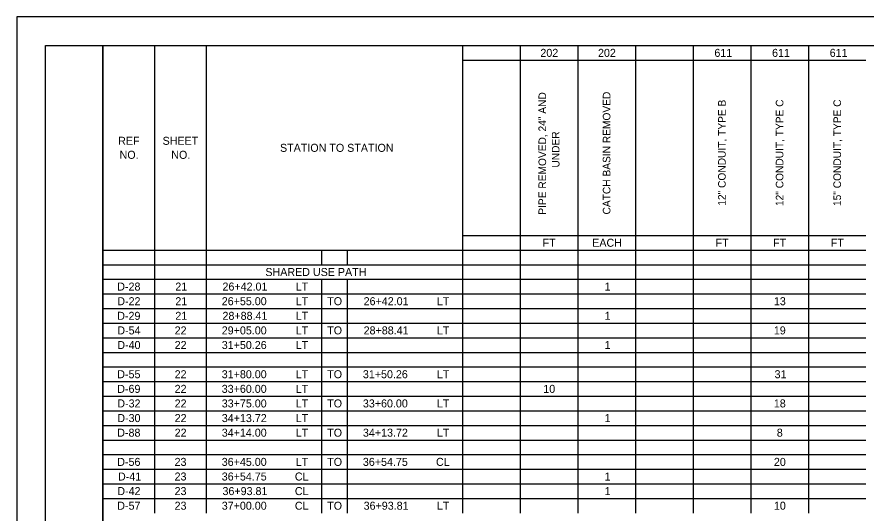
# Model space of a CAD drawing. Extents: x 0 to 34, y 0 to 22.
# Drawn here: x 0 to 14.85, y 13.32 to 22 of the extents above; entities that cross this region are included whole.
import ezdxf

# ---------------------------------------------------------------- set-up
doc = ezdxf.new("R2010")
doc.units = 0
for name, color, linetype in [('Default', 7, 'Continuous'), ('SH_Border', 7, 'Continuous'), ('SH_Cut_Line', 7, 'Continuous')]:
    doc.layers.add(name, color=color, linetype=linetype)

msp = doc.modelspace()

# ---------------------------------------------------------------- linework, layer by layer
at = {"layer": 'Default'}
for p, q in [((1.5, 21.5), (5.325, 21.5)), ((1.5, 21.5), (1.5, 21.244)), ((2.404, 21.5), (2.404, 21.244)), ((3.308, 21.5), (3.308, 21.244)), ((5.325, 21.5), (5.777, 21.5)), ((5.777, 21.5), (7.098, 21.5)), ((7.098, 21.5), (9.811, 21.5)), ((7.794, 21.5), (7.794, 21.244)), ((8.802, 21.5), (8.802, 21.244)), ((9.811, 21.5), (10.819, 21.5)), ((9.811, 21.5), (9.811, 21.244)), ((10.819, 21.5), (12.836, 21.5)), ((10.819, 21.5), (10.819, 21.244)), ((11.827, 21.5), (11.827, 21.244)), ((12.836, 21.5), (13.844, 21.5)), ((12.836, 21.5), (12.836, 21.244)), ((13.844, 21.5), (14.852, 21.5)), ((13.844, 21.5), (13.844, 21.244)), ((1.5, 21.244), (1.5, 20.989)), ((2.404, 21.244), (2.404, 20.989)), ((3.308, 21.244), (3.308, 20.989)), ((7.794, 21.244), (9.811, 21.244)), ((7.794, 21.244), (7.794, 20.989)), ((8.802, 21.244), (8.802, 20.989)), ((9.811, 21.244), (10.819, 21.244)), ((9.811, 21.244), (9.811, 20.989)), ((10.819, 21.244), (12.836, 21.244)), ((10.819, 21.244), (10.819, 20.989)), ((11.827, 21.244), (11.827, 20.989)), ((12.836, 21.244), (13.844, 21.244)), ((12.836, 21.244), (12.836, 20.989)), ((13.844, 21.244), (14.852, 21.244)), ((13.844, 21.244), (13.844, 20.989)), ((1.5, 20.989), (1.5, 20.733)), ((2.404, 20.989), (2.404, 20.733)), ((3.308, 20.989), (3.308, 20.733)), ((7.794, 20.989), (7.794, 20.733)), ((8.802, 20.989), (8.802, 20.733)), ((9.811, 20.989), (9.811, 20.733)), ((10.819, 20.989), (10.819, 20.733)), ((11.827, 20.989), (11.827, 20.733)), ((12.836, 20.989), (12.836, 20.733)), ((13.844, 20.989), (13.844, 20.733)), ((1.5, 20.733), (1.5, 20.477)), ((2.404, 20.733), (2.404, 20.477)), ((3.308, 20.733), (3.308, 20.477)), ((7.794, 20.733), (7.794, 20.477)), ((8.802, 20.733), (8.802, 20.477)), ((9.811, 20.733), (9.811, 20.477)), ((10.819, 20.733), (10.819, 20.477)), ((11.827, 20.733), (11.827, 20.477)), ((12.836, 20.733), (12.836, 20.477)), ((13.844, 20.733), (13.844, 20.477)), ((1.5, 20.477), (1.5, 20.222)), ((2.404, 20.477), (2.404, 20.222)), ((3.308, 20.477), (3.308, 20.222)), ((7.794, 20.477), (7.794, 20.222)), ((8.802, 20.477), (8.802, 20.222)), ((9.811, 20.477), (9.811, 20.222)), ((10.819, 20.477), (10.819, 20.222)), ((11.827, 20.477), (11.827, 20.222)), ((12.836, 20.477), (12.836, 20.222)), ((13.844, 20.477), (13.844, 20.222)), ((1.5, 20.222), (1.5, 19.966)), ((2.404, 20.222), (2.404, 19.966)), ((3.308, 20.222), (3.308, 19.966)), ((7.794, 20.222), (7.794, 19.966)), ((8.802, 20.222), (8.802, 19.966)), ((9.811, 20.222), (9.811, 19.966)), ((10.819, 20.222), (10.819, 19.966)), ((11.827, 20.222), (11.827, 19.966)), ((12.836, 20.222), (12.836, 19.966)), ((13.844, 20.222), (13.844, 19.966)), ((1.5, 19.966), (1.5, 19.71)), ((2.404, 19.966), (2.404, 19.71)), ((3.308, 19.966), (3.308, 19.71)), ((7.794, 19.966), (7.794, 19.71)), ((8.802, 19.966), (8.802, 19.71)), ((9.811, 19.966), (9.811, 19.71)), ((10.819, 19.966), (10.819, 19.71)), ((11.827, 19.966), (11.827, 19.71)), ((12.836, 19.966), (12.836, 19.71)), ((13.844, 19.966), (13.844, 19.71)), ((1.5, 19.71), (1.5, 19.199)), ((2.404, 19.71), (2.404, 19.199)), ((3.308, 19.71), (3.308, 19.199)), ((7.794, 19.71), (7.794, 19.199)), ((8.802, 19.71), (8.802, 19.199)), ((9.811, 19.71), (9.811, 19.199)), ((10.819, 19.71), (10.819, 19.199)), ((11.827, 19.71), (11.827, 19.199)), ((12.836, 19.71), (12.836, 19.199)), ((13.844, 19.71), (13.844, 19.199)), ((1.5, 19.199), (1.5, 18.432)), ((2.404, 19.199), (2.404, 18.432)), ((3.308, 19.199), (3.308, 18.432)), ((7.794, 19.199), (7.794, 18.432)), ((8.802, 19.199), (8.802, 18.432)), ((9.811, 19.199), (9.811, 18.432)), ((10.819, 19.199), (10.819, 18.432)), ((11.827, 19.199), (11.827, 18.432)), ((12.836, 19.199), (12.836, 18.432)), ((13.844, 19.199), (13.844, 18.432)), ((1.5, 18.432), (1.5, 18.177)), ((2.404, 18.432), (2.404, 18.177)), ((3.308, 18.432), (3.308, 18.177)), ((7.794, 18.432), (7.794, 18.177)), ((8.802, 18.432), (8.802, 18.177)), ((9.811, 18.432), (9.811, 18.177)), ((10.819, 18.432), (10.819, 18.177)), ((11.827, 18.432), (11.827, 18.177)), ((12.836, 18.432), (12.836, 18.177)), ((13.844, 18.432), (13.844, 18.177)), ((1.5, 18.177), (1.5, 17.665)), ((2.404, 18.177), (2.404, 17.665)), ((3.308, 18.177), (3.308, 17.665)), ((7.794, 18.177), (9.811, 18.177)), ((7.794, 18.177), (7.794, 17.665)), ((8.802, 18.177), (8.802, 17.665)), ((9.811, 18.177), (10.819, 18.177)), ((9.811, 18.177), (9.811, 17.665)), ((10.819, 18.177), (12.836, 18.177)), ((10.819, 18.177), (10.819, 17.665)), ((11.827, 18.177), (11.827, 17.665)), ((12.836, 18.177), (13.844, 18.177)), ((12.836, 18.177), (12.836, 17.665)), ((13.844, 18.177), (14.852, 18.177)), ((13.844, 18.177), (13.844, 17.665)), ((1.5, 17.921), (5.325, 17.921)), ((5.325, 17.921), (5.777, 17.921)), ((5.325, 17.921), (5.325, 17.665)), ((5.777, 17.921), (7.098, 17.921)), ((5.777, 17.921), (5.777, 17.665)), ((7.098, 17.921), (9.811, 17.921)), ((9.811, 17.921), (10.819, 17.921)), ((10.819, 17.921), (12.836, 17.921)), ((12.836, 17.921), (13.844, 17.921)), ((13.844, 17.921), (14.852, 17.921)), ((1.5, 17.665), (5.325, 17.665)), ((1.5, 17.665), (1.5, 17.41)), ((2.404, 17.665), (2.404, 17.41)), ((3.308, 17.665), (3.308, 17.41)), ((5.325, 17.665), (5.777, 17.665)), ((5.777, 17.665), (7.098, 17.665)), ((7.098, 17.665), (9.811, 17.665)), ((7.794, 17.665), (7.794, 17.41)), ((8.802, 17.665), (8.802, 17.41)), ((9.811, 17.665), (10.819, 17.665)), ((9.811, 17.665), (9.811, 17.41)), ((10.819, 17.665), (12.836, 17.665)), ((10.819, 17.665), (10.819, 17.41)), ((11.827, 17.665), (11.827, 17.41)), ((12.836, 17.665), (13.844, 17.665)), ((12.836, 17.665), (12.836, 17.41)), ((13.844, 17.665), (14.852, 17.665)), ((13.844, 17.665), (13.844, 17.41)), ((1.5, 17.41), (5.325, 17.41)), ((1.5, 17.41), (1.5, 16.387)), ((2.404, 17.41), (2.404, 16.387)), ((3.308, 17.41), (3.308, 16.387)), ((5.325, 17.41), (5.777, 17.41)), ((5.325, 17.41), (5.325, 16.387)), ((5.777, 17.41), (7.098, 17.41)), ((5.777, 17.41), (5.777, 16.387)), ((7.098, 17.41), (9.811, 17.41)), ((7.794, 17.41), (7.794, 16.387)), ((8.802, 17.41), (8.802, 16.387)), ((9.811, 17.41), (10.819, 17.41)), ((9.811, 17.41), (9.811, 16.387)), ((10.819, 17.41), (12.836, 17.41)), ((10.819, 17.41), (10.819, 16.387)), ((11.827, 17.41), (11.827, 16.387)), ((12.836, 17.41), (13.844, 17.41)), ((12.836, 17.41), (12.836, 16.387)), ((13.844, 17.41), (14.852, 17.41)), ((13.844, 17.41), (13.844, 16.387)), ((1.5, 17.154), (5.325, 17.154)), ((5.325, 17.154), (5.777, 17.154)), ((5.777, 17.154), (7.098, 17.154)), ((7.098, 17.154), (9.811, 17.154)), ((9.811, 17.154), (10.819, 17.154)), ((10.819, 17.154), (12.836, 17.154)), ((12.836, 17.154), (13.844, 17.154)), ((13.844, 17.154), (14.852, 17.154)), ((1.5, 16.898), (5.325, 16.898)), ((5.325, 16.898), (5.777, 16.898)), ((5.777, 16.898), (7.098, 16.898)), ((7.098, 16.898), (9.811, 16.898)), ((9.811, 16.898), (10.819, 16.898)), ((10.819, 16.898), (12.836, 16.898)), ((12.836, 16.898), (13.844, 16.898)), ((13.844, 16.898), (14.852, 16.898)), ((1.5, 16.643), (5.325, 16.643)), ((5.325, 16.643), (5.777, 16.643)), ((5.777, 16.643), (7.098, 16.643)), ((7.098, 16.643), (9.811, 16.643)), ((9.811, 16.643), (10.819, 16.643)), ((10.819, 16.643), (12.836, 16.643)), ((12.836, 16.643), (13.844, 16.643)), ((13.844, 16.643), (14.852, 16.643)), ((1.5, 16.387), (5.325, 16.387)), ((1.5, 16.387), (1.5, 16.131)), ((2.404, 16.387), (2.404, 16.131)), ((3.308, 16.387), (3.308, 16.131)), ((5.325, 16.387), (5.777, 16.387)), ((5.325, 16.387), (5.325, 16.131)), ((5.777, 16.387), (7.098, 16.387)), ((5.777, 16.387), (5.777, 16.131)), ((7.098, 16.387), (9.811, 16.387)), ((7.794, 16.387), (7.794, 16.131)), ((8.802, 16.387), (8.802, 16.131)), ((9.811, 16.387), (10.819, 16.387)), ((9.811, 16.387), (9.811, 16.131)), ((10.819, 16.387), (12.836, 16.387)), ((10.819, 16.387), (10.819, 16.131)), ((11.827, 16.387), (11.827, 16.131)), ((12.836, 16.387), (13.844, 16.387)), ((12.836, 16.387), (12.836, 16.131)), ((13.844, 16.387), (14.852, 16.387)), ((13.844, 16.387), (13.844, 16.131)), ((1.5, 16.131), (5.325, 16.131)), ((1.5, 16.131), (1.5, 15.62)), ((2.404, 16.131), (2.404, 15.62)), ((3.308, 16.131), (3.308, 15.62)), ((5.325, 16.131), (5.777, 16.131)), ((5.325, 16.131), (5.325, 15.62)), ((5.777, 16.131), (7.098, 16.131)), ((5.777, 16.131), (5.777, 15.62)), ((7.098, 16.131), (9.811, 16.131)), ((7.794, 16.131), (7.794, 15.62)), ((8.802, 16.131), (8.802, 15.62)), ((9.811, 16.131), (10.819, 16.131)), ((9.811, 16.131), (9.811, 15.62)), ((10.819, 16.131), (12.836, 16.131)), ((10.819, 16.131), (10.819, 15.62)), ((11.827, 16.131), (11.827, 15.62)), ((12.836, 16.131), (13.844, 16.131)), ((12.836, 16.131), (12.836, 15.62)), ((13.844, 16.131), (14.852, 16.131)), ((13.844, 16.131), (13.844, 15.62)), ((1.5, 15.876), (5.325, 15.876)), ((5.325, 15.876), (5.777, 15.876)), ((5.777, 15.876), (7.098, 15.876)), ((7.098, 15.876), (9.811, 15.876)), ((9.811, 15.876), (10.819, 15.876)), ((10.819, 15.876), (12.836, 15.876)), ((12.836, 15.876), (13.844, 15.876)), ((13.844, 15.876), (14.852, 15.876)), ((1.5, 15.62), (5.325, 15.62)), ((1.5, 15.62), (1.5, 15.109)), ((2.404, 15.62), (2.404, 15.109)), ((3.308, 15.62), (3.308, 15.109)), ((5.325, 15.62), (5.777, 15.62)), ((5.325, 15.62), (5.325, 15.109)), ((5.777, 15.62), (7.098, 15.62)), ((5.777, 15.62), (5.777, 15.109)), ((7.098, 15.62), (9.811, 15.62)), ((7.794, 15.62), (7.794, 15.109)), ((8.802, 15.62), (8.802, 15.109)), ((9.811, 15.62), (10.819, 15.62)), ((9.811, 15.62), (9.811, 15.109)), ((10.819, 15.62), (12.836, 15.62)), ((10.819, 15.62), (10.819, 15.109)), ((11.827, 15.62), (11.827, 15.109)), ((12.836, 15.62), (13.844, 15.62)), ((12.836, 15.62), (12.836, 15.109)), ((13.844, 15.62), (14.852, 15.62)), ((13.844, 15.62), (13.844, 15.109)), ((1.5, 15.364), (5.325, 15.364)), ((5.325, 15.364), (5.777, 15.364)), ((5.777, 15.364), (7.098, 15.364)), ((7.098, 15.364), (9.811, 15.364)), ((9.811, 15.364), (10.819, 15.364)), ((10.819, 15.364), (12.836, 15.364)), ((12.836, 15.364), (13.844, 15.364)), ((13.844, 15.364), (14.852, 15.364)), ((1.5, 15.109), (5.325, 15.109)), ((1.5, 15.109), (1.5, 14.853)), ((2.404, 15.109), (2.404, 14.853)), ((3.308, 15.109), (3.308, 14.853)), ((5.325, 15.109), (5.777, 15.109)), ((5.325, 15.109), (5.325, 14.853)), ((5.777, 15.109), (7.098, 15.109)), ((5.777, 15.109), (5.777, 14.853)), ((7.098, 15.109), (9.811, 15.109)), ((7.794, 15.109), (7.794, 14.853)), ((8.802, 15.109), (8.802, 14.853)), ((9.811, 15.109), (10.819, 15.109)), ((9.811, 15.109), (9.811, 14.853)), ((10.819, 15.109), (12.836, 15.109)), ((10.819, 15.109), (10.819, 14.853)), ((11.827, 15.109), (11.827, 14.853)), ((12.836, 15.109), (13.844, 15.109)), ((12.836, 15.109), (12.836, 14.853)), ((13.844, 15.109), (14.852, 15.109)), ((13.844, 15.109), (13.844, 14.853)), ((1.5, 14.853), (5.325, 14.853)), ((1.5, 14.853), (1.5, 14.342)), ((2.404, 14.853), (2.404, 14.342)), ((3.308, 14.853), (3.308, 14.342)), ((5.325, 14.853), (5.777, 14.853)), ((5.325, 14.853), (5.325, 14.342)), ((5.777, 14.853), (7.098, 14.853)), ((5.777, 14.853), (5.777, 14.342)), ((7.098, 14.853), (9.811, 14.853)), ((7.794, 14.853), (7.794, 14.342)), ((8.802, 14.853), (8.802, 14.342)), ((9.811, 14.853), (10.819, 14.853)), ((9.811, 14.853), (9.811, 14.342)), ((10.819, 14.853), (12.836, 14.853)), ((10.819, 14.853), (10.819, 14.342)), ((11.827, 14.853), (11.827, 14.342)), ((12.836, 14.853), (13.844, 14.853)), ((12.836, 14.853), (12.836, 14.342)), ((13.844, 14.853), (14.852, 14.853)), ((13.844, 14.853), (13.844, 14.342)), ((1.5, 14.597), (5.325, 14.597)), ((5.325, 14.597), (5.777, 14.597)), ((5.777, 14.597), (7.098, 14.597)), ((7.098, 14.597), (9.811, 14.597)), ((9.811, 14.597), (10.819, 14.597)), ((10.819, 14.597), (12.836, 14.597)), ((12.836, 14.597), (13.844, 14.597)), ((13.844, 14.597), (14.852, 14.597)), ((1.5, 14.342), (5.325, 14.342)), ((1.5, 14.342), (1.5, 14.086)), ((2.404, 14.342), (2.404, 14.086)), ((3.308, 14.342), (3.308, 14.086)), ((5.325, 14.342), (5.777, 14.342)), ((5.325, 14.342), (5.325, 14.086)), ((5.777, 14.342), (7.098, 14.342)), ((5.777, 14.342), (5.777, 14.086)), ((7.098, 14.342), (9.811, 14.342)), ((7.794, 14.342), (7.794, 14.086)), ((8.802, 14.342), (8.802, 14.086)), ((9.811, 14.342), (10.819, 14.342)), ((9.811, 14.342), (9.811, 14.086)), ((10.819, 14.342), (12.836, 14.342)), ((10.819, 14.342), (10.819, 14.086)), ((11.827, 14.342), (11.827, 14.086)), ((12.836, 14.342), (13.844, 14.342)), ((12.836, 14.342), (12.836, 14.086)), ((13.844, 14.342), (14.852, 14.342)), ((13.844, 14.342), (13.844, 14.086)), ((1.5, 14.086), (5.325, 14.086)), ((1.5, 14.086), (1.5, 13.319)), ((2.404, 14.086), (2.404, 13.319)), ((3.308, 14.086), (3.308, 13.319)), ((5.325, 14.086), (5.777, 14.086)), ((5.325, 14.086), (5.325, 13.319)), ((5.777, 14.086), (7.098, 14.086)), ((5.777, 14.086), (5.777, 13.319)), ((7.098, 14.086), (9.811, 14.086)), ((7.794, 14.086), (7.794, 13.319)), ((8.802, 14.086), (8.802, 13.319)), ((9.811, 14.086), (10.819, 14.086)), ((9.811, 14.086), (9.811, 13.319)), ((10.819, 14.086), (12.836, 14.086)), ((10.819, 14.086), (10.819, 13.319)), ((11.827, 14.086), (11.827, 13.319)), ((12.836, 14.086), (13.844, 14.086)), ((12.836, 14.086), (12.836, 13.319)), ((13.844, 14.086), (14.852, 14.086)), ((13.844, 14.086), (13.844, 13.319)), ((1.5, 13.83), (5.325, 13.83)), ((5.325, 13.83), (5.777, 13.83)), ((5.777, 13.83), (7.098, 13.83)), ((7.098, 13.83), (9.811, 13.83)), ((9.811, 13.83), (10.819, 13.83)), ((10.819, 13.83), (12.836, 13.83)), ((12.836, 13.83), (13.844, 13.83)), ((13.844, 13.83), (14.852, 13.83)), ((1.5, 13.575), (5.325, 13.575)), ((5.325, 13.575), (5.777, 13.575)), ((5.777, 13.575), (7.098, 13.575)), ((7.098, 13.575), (9.811, 13.575)), ((9.811, 13.575), (10.819, 13.575)), ((10.819, 13.575), (12.836, 13.575)), ((12.836, 13.575), (13.844, 13.575)), ((13.844, 13.575), (14.852, 13.575))]:
    msp.add_line(p, q, dxfattribs=at)
at = {"layer": 'SH_Border'}
for points in [[(0.5, 21.5), (1.5, 21.5), (1.5, 0.5), (0.5, 0.5)], [(1.5, 21.5), (33.5, 21.5), (33.5, 0.5), (1.5, 0.5)]]:
    msp.add_lwpolyline(points, close=True, dxfattribs=at)
at = {"layer": 'SH_Cut_Line'}
msp.add_lwpolyline([(0, 0), (34, 0), (34, 22), (0, 22)], close=True, dxfattribs=at)

# ---------------------------------------------------------------- texts
at = {"layer": 'Default'}
for s, p in [('202', (9.156, 21.302)), ('202', (10.164, 21.302)), ('611', (12.2, 21.302)), ('611', (13.209, 21.302)), ('611', (14.217, 21.302)), ('REF', (1.77, 19.763)), ('SHEET', (2.547, 19.763)), ('STATION TO STATION', (4.601, 19.64)), ('NO.', (1.795, 19.518)), ('NO.', (2.699, 19.518)), ('EACH', (10.063, 17.979)), ('FT', (9.194, 17.979)), ('FT', (12.22, 17.979)), ('FT', (13.228, 17.979)), ('FT', (14.236, 17.979)), ('SHARED USE PATH', (4.345, 17.467)), ('D-28', (1.754, 17.212)), ('21', (2.77, 17.212)), ('26+42.01', (3.595, 17.212)), ('LT', (4.877, 17.212)), ('1', (10.28, 17.212)), ('D-22', (1.755, 16.956)), ('21', (2.77, 16.956)), ('26+55.00', (3.582, 16.956)), ('LT', (4.877, 16.956)), ('TO', (5.427, 16.956)), ('26+42.01', (6.064, 16.956)), ('LT', (7.346, 16.956)), ('13', (13.241, 16.956)), ('D-29', (1.754, 16.7)), ('21', (2.77, 16.7)), ('28+88.41', (3.595, 16.7)), ('LT', (4.877, 16.7)), ('1', (10.28, 16.7)), ('D-54', (1.755, 16.445)), ('22', (2.758, 16.445)), ('29+05.00', (3.582, 16.445)), ('LT', (4.877, 16.445)), ('TO', (5.427, 16.445)), ('28+88.41', (6.064, 16.445)), ('LT', (7.346, 16.445)), ('19', (13.24, 16.445)), ('D-40', (1.755, 16.189)), ('22', (2.758, 16.189)), ('31+50.26', (3.582, 16.189)), ('LT', (4.877, 16.189)), ('1', (10.28, 16.189)), ('D-55', (1.754, 15.678)), ('22', (2.758, 15.678)), ('31+80.00', (3.582, 15.678)), ('LT', (4.877, 15.678)), ('TO', (5.427, 15.678)), ('31+50.26', (6.051, 15.678)), ('LT', (7.346, 15.678)), ('31', (13.253, 15.678)), ('D-69', (1.754, 15.422)), ('22', (2.758, 15.422)), ('33+60.00', (3.582, 15.422)), ('LT', (4.877, 15.422)), ('10', (9.207, 15.422)), ('D-32', (1.755, 15.167)), ('22', (2.758, 15.167)), ('33+75.00', (3.582, 15.167)), ('LT', (4.877, 15.167)), ('TO', (5.427, 15.167)), ('33+60.00', (6.051, 15.167)), ('LT', (7.346, 15.167)), ('18', (13.24, 15.167)), ('D-30', (1.755, 14.911)), ('22', (2.758, 14.911)), ('34+13.72', (3.583, 14.911)), ('LT', (4.877, 14.911)), ('1', (10.28, 14.911)), ('D-88', (1.754, 14.655)), ('22', (2.758, 14.655)), ('34+14.00', (3.582, 14.655)), ('LT', (4.877, 14.655)), ('TO', (5.427, 14.655)), ('34+13.72', (6.052, 14.655)), ('LT', (7.346, 14.655)), ('8', (13.292, 14.655)), ('D-56', (1.754, 14.144)), ('23', (2.757, 14.144)), ('36+45.00', (3.582, 14.144)), ('LT', (4.877, 14.144)), ('TO', (5.427, 14.144)), ('36+54.75', (6.051, 14.144)), ('CL', (7.33, 14.144)), ('20', (13.241, 14.144)), ('D-41', (1.767, 13.888)), ('23', (2.757, 13.888)), ('36+54.75', (3.582, 13.888)), ('CL', (4.861, 13.888)), ('1', (10.28, 13.888)), ('D-42', (1.755, 13.633)), ('23', (2.757, 13.633)), ('36+93.81', (3.595, 13.633)), ('CL', (4.861, 13.633)), ('1', (10.28, 13.633)), ('D-57', (1.754, 13.377)), ('23', (2.757, 13.377)), ('37+00.00', (3.582, 13.377)), ('CL', (4.861, 13.377)), ('TO', (5.427, 13.377)), ('36+93.81', (6.064, 13.377)), ('LT', (7.346, 13.377)), ('10', (13.241, 13.377))]:
    msp.add_text(s, height=0.14, dxfattribs=at).set_placement(p)
for s, height, p in [('PIPE REMOVED, 24" AND ', 0.13329, (9.256, 18.54)), ('CATCH BASIN REMOVED', 0.13329, (10.381, 18.544)), ('12" CONDUIT, TYPE B', 0.13329, (12.398, 18.697)), ('12" CONDUIT, TYPE C', 0.13329, (13.407, 18.691)), ('15" CONDUIT, TYPE C', 0.13329, (14.415, 18.691)), ('UNDER', 0.1333, (9.49, 19.364))]:
    msp.add_text(s, height=height, rotation=90, dxfattribs=at).set_placement(p)

doc.saveas('drawing.dxf')
